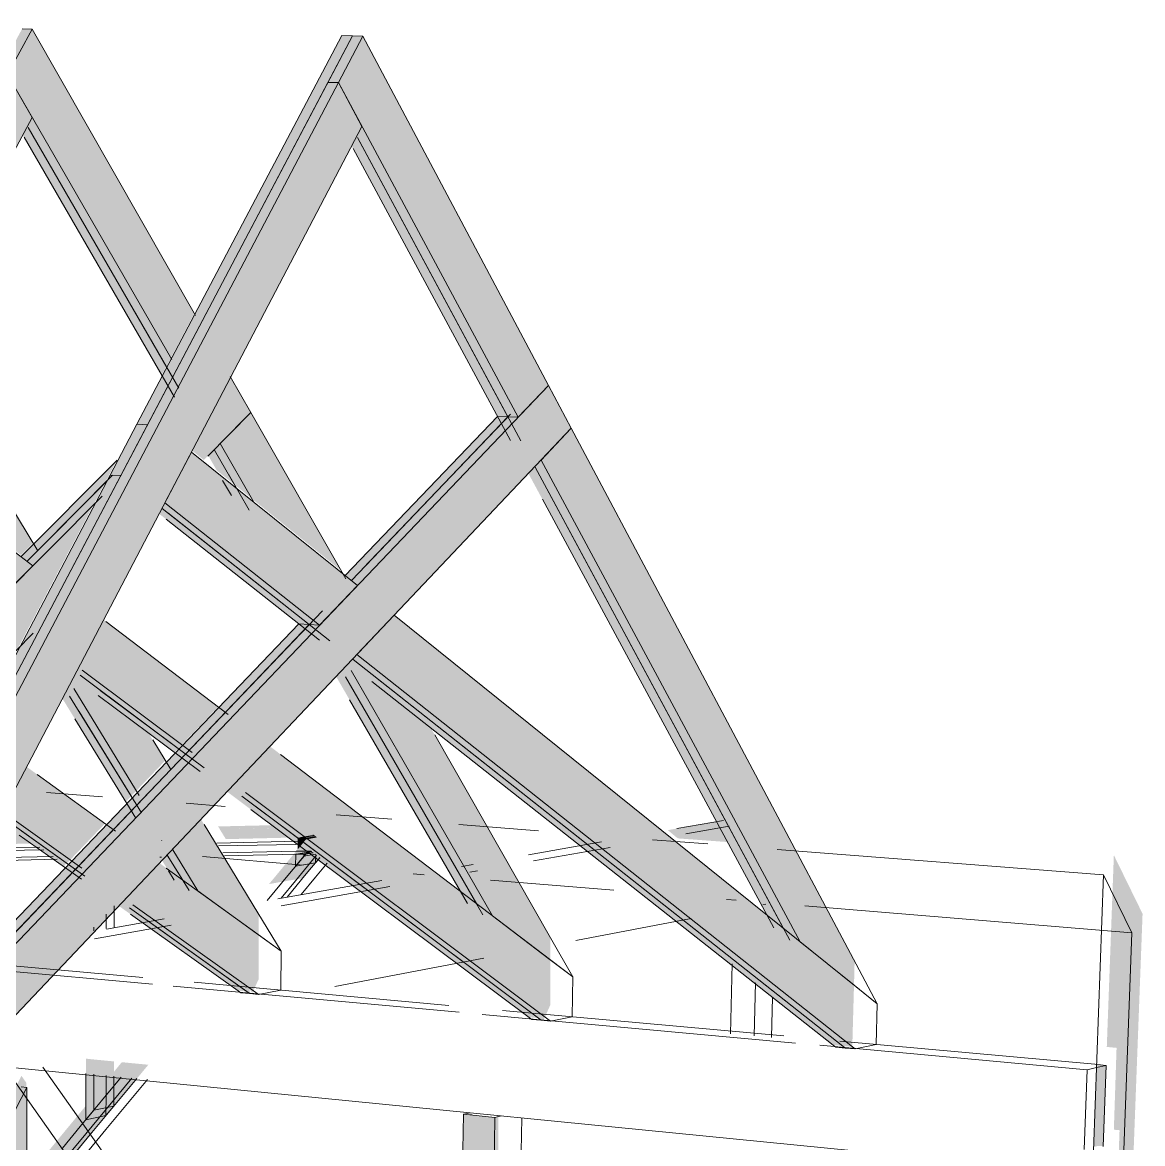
# Model space of a CAD drawing. Header units: inches. Extents: x -8026 to -8021, y -2777 to 2751.
# Drawn here: x -8024.3333 to -8024.1843, y -2776.5275 to -2776.3783 of the extents above; entities that cross this region are included whole.
import ezdxf

# ---------------------------------------------------------------- set-up
doc = ezdxf.new("R2010")
doc.units = ezdxf.units.IN
doc.header["$MEASUREMENT"] = 0
for name, color, linetype, lineweight in [('A-GLAZ-CWMG', 51, 'Continuous', 9), ('I-WALL', 2, 'Continuous', 13), ('S-BEAM', 12, 'Continuous', 9), ('S-BEAM-2', 53, 'Continuous', 9), ('S-BEAM-5', 193, 'Continuous', 9), ('S-BEAM-6', 183, 'Continuous', 9), ('S-COLS', 52, 'Continuous', 9), ('S-COLS-1', 22, 'Continuous', 9)]:
    doc.layers.add(name, color=color, linetype=linetype, lineweight=lineweight)
for name, color, linetype, lineweight, transparency in [('A-GLAZ-CWMG-1', 13, 'Continuous', 9, 0.4), ('A-GLAZ-CWMG-2', 25, 'Continuous', 9, 0.4), ('I-WALL-1', 2, 'Continuous', 13, 0.4)]:
    doc.layers.add(name, color=color, linetype=linetype, lineweight=lineweight, transparency=transparency)

msp = doc.modelspace()

# ---------------------------------------------------------------- hatches: boundary and pattern name
at = {"layer": 'A-GLAZ-CWMG-1'}
for points in [[(-8024.30702, -2776.48569), (-8024.29658, -2776.48544), (-8024.29598, -2776.48534), (-8024.29635, -2776.48506), (-8024.30725, -2776.48531), (-8024.30708, -2776.48558)], [(-8024.33563, -2776.48635), (-8024.33046, -2776.48623), (-8024.33097, -2776.48587), (-8024.33563, -2776.48598), (-8024.33563, -2776.48633)], [(-8024.29558, -2776.48705), (-8024.29409, -2776.48676), (-8024.29432, -2776.48659), (-8024.29537, -2776.48679), (-8024.29558, -2776.48705)], [(-8024.29558, -2776.48705), (-8024.29534, -2776.48676), (-8024.29558, -2776.48679), (-8024.29558, -2776.48688)], [(-8024.32378, -2776.52119), (-8024.32109, -2776.52065), (-8024.32109, -2776.51792), (-8024.32376, -2776.52116)]]:
    msp.add_hatch(color=256, dxfattribs=at).paths.add_polyline_path(points, flags=0)
h = msp.add_hatch(color=256, dxfattribs=at)
h.paths.add_polyline_path([(-8024.32378, -2776.52119), (-8024.32108, -2776.51792), (-8024.32108, -2776.51658), (-8024.32378, -2776.51632), (-8024.32378, -2776.52065)], flags=0)
h.paths.add_polyline_path([(-8024.32376, -2776.49702), (-8024.32105, -2776.49655), (-8024.32105, -2776.4937), (-8024.32376, -2776.49657)], flags=0)
at = {"layer": 'A-GLAZ-CWMG-2'}
for points in [[(-8024.30622, -2776.487), (-8024.29658, -2776.48677), (-8024.2967, -2776.48545), (-8024.30702, -2776.48569), (-8024.30697, -2776.48578)], [(-8024.29658, -2776.48677), (-8024.29478, -2776.48647), (-8024.29463, -2776.48635), (-8024.29598, -2776.48534), (-8024.29666, -2776.48545), (-8024.29658, -2776.48676)], [(-8024.33476, -2776.48764), (-8024.32868, -2776.48751), (-8024.33046, -2776.48623), (-8024.33563, -2776.48635), (-8024.33559, -2776.48728), (-8024.33476, -2776.48726)], [(-8024.31487, -2776.4872), (-8024.31468, -2776.48719), (-8024.31475, -2776.48707)], [(-8024.29668, -2776.48839), (-8024.29558, -2776.48705), (-8024.29558, -2776.48676), (-8024.29667, -2776.48679), (-8024.29668, -2776.48837)], [(-8024.29668, -2776.48839), (-8024.29401, -2776.48793), (-8024.29344, -2776.48725), (-8024.29404, -2776.4868), (-8024.29558, -2776.48705), (-8024.29667, -2776.48837)], [(-8024.29658, -2776.48679), (-8024.29524, -2776.48671), (-8024.29482, -2776.48649), (-8024.29645, -2776.48676)], [(-8024.29524, -2776.48671), (-8024.29436, -2776.48656), (-8024.29451, -2776.48644), (-8024.29481, -2776.48649), (-8024.29504, -2776.4866)], [(-8024.29478, -2776.48647), (-8024.29453, -2776.48643), (-8024.2946, -2776.48638)], [(-8024.29749, -2776.48936), (-8024.29563, -2776.48904), (-8024.29483, -2776.48807), (-8024.2967, -2776.4884), (-8024.29711, -2776.4889)], [(-8024.29402, -2776.48987), (-8024.29246, -2776.48799), (-8024.29344, -2776.48725), (-8024.29401, -2776.48793), (-8024.29483, -2776.48807), (-8024.29563, -2776.48904), (-8024.29481, -2776.4889)], [(-8024.30048, -2776.49298), (-8024.29861, -2776.49264), (-8024.2967, -2776.49033), (-8024.29749, -2776.48936), (-8024.29988, -2776.49226)], [(-8024.29862, -2776.49265), (-8024.29594, -2776.49219), (-8024.29402, -2776.48987), (-8024.2967, -2776.49033), (-8024.29861, -2776.49264)], [(-8024.2967, -2776.49033), (-8024.29402, -2776.48987), (-8024.29485, -2776.48891), (-8024.29749, -2776.48936), (-8024.29707, -2776.48987)], [(-8024.32213, -2776.52379), (-8024.31653, -2776.51702), (-8024.31861, -2776.51682), (-8024.32108, -2776.51981), (-8024.32109, -2776.52065), (-8024.32213, -2776.52191), (-8024.32296, -2776.52208), (-8024.32372, -2776.523), (-8024.32289, -2776.52283)], [(-8024.32483, -2776.52245), (-8024.32213, -2776.52191), (-8024.32109, -2776.52065), (-8024.32378, -2776.52119), (-8024.32481, -2776.52243)], [(-8024.32483, -2776.52434), (-8024.32213, -2776.52379), (-8024.32289, -2776.52283), (-8024.32559, -2776.52338), (-8024.32527, -2776.52379)], [(-8024.33274, -2776.5339), (-8024.32483, -2776.52434), (-8024.32559, -2776.52338), (-8024.33274, -2776.53204)], [(-8024.33274, -2776.53658), (-8024.32213, -2776.52379), (-8024.32483, -2776.52434), (-8024.33274, -2776.5339)]]:
    msp.add_hatch(color=256, dxfattribs=at).paths.add_polyline_path(points, flags=0)
h = msp.add_hatch(color=256, dxfattribs=at)
h.paths.add_polyline_path([(-8024.32483, -2776.52245), (-8024.32378, -2776.52119), (-8024.32378, -2776.51632), (-8024.32483, -2776.51621), (-8024.32483, -2776.5214)], flags=0)
h.paths.add_polyline_path([(-8024.32428, -2776.49711), (-8024.32376, -2776.49702), (-8024.32378, -2776.49658)], flags=0)
h = msp.add_hatch(color=256, dxfattribs=at)
h.paths.add_polyline_path([(-8024.32559, -2776.52338), (-8024.32372, -2776.523), (-8024.32296, -2776.52208), (-8024.32483, -2776.52245), (-8024.32514, -2776.52283)], flags=0)
h.paths.add_polyline_path([(-8024.32108, -2776.51981), (-8024.31861, -2776.51682), (-8024.32006, -2776.51668), (-8024.32108, -2776.51792)], flags=0)
at = {"layer": 'I-WALL-1'}
h = msp.add_hatch(color=256, dxfattribs=at)
h.paths.add_polyline_path([(-8024.19385, -2776.64655), (-8024.18985, -2776.64495), (-8024.18948, -2776.63517), (-8024.19349, -2776.63672), (-8024.19382, -2776.64575)], flags=0)
h.paths.add_polyline_path([(-8024.18935, -2776.58027), (-8024.18738, -2776.57966), (-8024.18426, -2776.49693), (-8024.18808, -2776.48913), (-8024.18902, -2776.51465), (-8024.18772, -2776.51477), (-8024.18808, -2776.52566), (-8024.18732, -2776.52573), (-8024.18925, -2776.57747)], flags=0)
h = msp.add_hatch(color=256, dxfattribs=at)
h.paths.add_polyline_path([(-8024.19112, -2776.59923), (-8024.18918, -2776.59858), (-8024.18854, -2776.58108), (-8024.19049, -2776.5817), (-8024.19106, -2776.5976)], flags=0)
h.paths.add_polyline_path([(-8024.19077, -2776.52797), (-8024.19014, -2776.52781), (-8024.18949, -2776.52787), (-8024.18909, -2776.5171), (-8024.19037, -2776.51698), (-8024.19077, -2776.52781)], flags=0)
h = msp.add_hatch(color=256, dxfattribs=at)
h.paths.add_polyline_path([(-8024.33845, -2776.60147), (-8024.33263, -2776.59981), (-8024.33267, -2776.57709), (-8024.33852, -2776.57862), (-8024.33845, -2776.60053)], flags=0)
h.paths.add_polyline_path([(-8024.33271, -2776.55267), (-8024.33274, -2776.53658), (-8024.33615, -2776.54071), (-8024.33863, -2776.54554), (-8024.33861, -2776.55197), (-8024.33567, -2776.55232)], flags=0)
h.paths.add_polyline_path([(-8024.33839, -2776.535), (-8024.33846, -2776.52825), (-8024.33869, -2776.5287), (-8024.33867, -2776.53497), (-8024.33846, -2776.53499)], flags=0)
h.paths.add_polyline_path([(-8024.33466, -2776.53436), (-8024.33274, -2776.53204), (-8024.33277, -2776.51941), (-8024.33341, -2776.5185), (-8024.33469, -2776.52097), (-8024.33467, -2776.52928)], flags=0)
at = {"layer": 'S-BEAM-2'}
for points in [[(-8024.2465, -2776.48657), (-8024.24008, -2776.48543), (-8024.24052, -2776.48459), (-8024.24742, -2776.4858)], [(-8024.23901, -2776.48742), (-8024.24008, -2776.48543), (-8024.2465, -2776.48657), (-8024.24608, -2776.4869)]]:
    msp.add_hatch(color=256, dxfattribs=at).paths.add_polyline_path(points, flags=0)
at = {"layer": 'S-BEAM-5'}
h = msp.add_hatch(color=256, dxfattribs=at)
h.paths.add_polyline_path([(-8024.30186, -2776.49975), (-8024.30186, -2776.497), (-8024.30968, -2776.48411), (-8024.31348, -2776.48812), (-8024.30994, -2776.49389), (-8024.30339, -2776.49864)], flags=0)
h.paths.add_polyline_path([(-8024.31812, -2776.48056), (-8024.31428, -2776.47654), (-8024.31672, -2776.47252), (-8024.32657, -2776.46516), (-8024.32703, -2776.46603), (-8024.32654, -2776.46682)], flags=0)
h.paths.add_polyline_path([(-8024.33347, -2776.44921), (-8024.33186, -2776.44759), (-8024.34361, -2776.42824), (-8024.34774, -2776.43227), (-8024.34075, -2776.44366), (-8024.33452, -2776.44841)], flags=0)
h.paths.add_polyline_path([(-8024.35108, -2776.42682), (-8024.34692, -2776.42279), (-8024.34817, -2776.42073), (-8024.35128, -2776.42649)], flags=0)
h.paths.add_polyline_path([(-8024.35617, -2776.41852), (-8024.35303, -2776.41273), (-8024.37392, -2776.37832), (-8024.3772, -2776.38423), (-8024.36003, -2776.41223)], flags=0)
h = msp.add_hatch(color=256, dxfattribs=at)
h.paths.add_polyline_path([(-8024.26303, -2776.50308), (-8024.26303, -2776.50013), (-8024.2792, -2776.47178), (-8024.28986, -2776.46337), (-8024.2901, -2776.46362), (-8024.27075, -2776.4972), (-8024.26451, -2776.50195)], flags=0)
h.paths.add_polyline_path([(-8024.29091, -2776.45124), (-8024.30289, -2776.43023), (-8024.30697, -2776.43436), (-8024.30271, -2776.44174), (-8024.29144, -2776.45081)], flags=0)
h.paths.add_polyline_path([(-8024.31353, -2776.42297), (-8024.31041, -2776.41705), (-8024.33198, -2776.37921), (-8024.33526, -2776.38526), (-8024.31664, -2776.41758)], flags=0)
h = msp.add_hatch(color=256, dxfattribs=at)
h.paths.add_polyline_path([(-8024.22265, -2776.50642), (-8024.22257, -2776.50325), (-8024.26026, -2776.43232), (-8024.26427, -2776.43655), (-8024.22983, -2776.50065), (-8024.22393, -2776.5054)], flags=0)
h.paths.add_polyline_path([(-8024.26732, -2776.43087), (-8024.26328, -2776.42663), (-8024.28799, -2776.38014), (-8024.29125, -2776.38634), (-8024.26784, -2776.42991)], flags=0)
at = {"layer": 'S-BEAM-6'}
for points in [[(-8024.33526, -2776.38526), (-8024.33198, -2776.37921), (-8024.33334, -2776.37921), (-8024.3366, -2776.38523), (-8024.33588, -2776.38524)], [(-8024.31664, -2776.43186), (-8024.28939, -2776.38011), (-8024.29081, -2776.38011), (-8024.31805, -2776.43179)], [(-8024.29125, -2776.38634), (-8024.28799, -2776.38014), (-8024.28941, -2776.38014), (-8024.29266, -2776.38631), (-8024.29195, -2776.38632)], [(-8024.40335, -2776.52332), (-8024.33197, -2776.39097), (-8024.33526, -2776.38526), (-8024.40969, -2776.52268), (-8024.40471, -2776.52318)], [(-8024.36544, -2776.52737), (-8024.29125, -2776.38634), (-8024.29267, -2776.38634), (-8024.36685, -2776.52722)], [(-8024.35926, -2776.528), (-8024.28811, -2776.39219), (-8024.29125, -2776.38634), (-8024.36544, -2776.52737), (-8024.36127, -2776.5278)], [(-8024.31414, -2776.42412), (-8024.31353, -2776.42297), (-8024.33198, -2776.391), (-8024.33261, -2776.39215), (-8024.31664, -2776.4198)], [(-8024.26732, -2776.43087), (-8024.28811, -2776.39219), (-8024.28879, -2776.39349), (-8024.26869, -2776.4308)], [(-8024.35162, -2776.52878), (-8024.26026, -2776.43232), (-8024.26328, -2776.42663), (-8024.3583, -2776.52617), (-8024.35922, -2776.528)], [(-8024.32021, -2776.43863), (-8024.31664, -2776.43186), (-8024.31805, -2776.43179), (-8024.32162, -2776.43856), (-8024.32104, -2776.43859)], [(-8024.28953, -2776.4526), (-8024.26869, -2776.4308), (-8024.27006, -2776.43074), (-8024.29035, -2776.45194), (-8024.29009, -2776.45215)], [(-8024.33267, -2776.45003), (-8024.3223, -2776.43961), (-8024.32076, -2776.43668), (-8024.33346, -2776.44942), (-8024.3332, -2776.44962)], [(-8024.22983, -2776.50065), (-8024.26427, -2776.43655), (-8024.26512, -2776.43744), (-8024.23204, -2776.49886)], [(-8024.36685, -2776.52722), (-8024.32021, -2776.43863), (-8024.32162, -2776.43856), (-8024.36827, -2776.52707)], [(-8024.29374, -2776.45854), (-8024.31433, -2776.44225), (-8024.31472, -2776.44297), (-8024.29512, -2776.45845)], [(-8024.35642, -2776.52258), (-8024.29512, -2776.45845), (-8024.2965, -2776.45836), (-8024.35463, -2776.51916), (-8024.35582, -2776.52142)], [(-8024.22288, -2776.51463), (-8024.2888, -2776.46245), (-8024.28935, -2776.46302), (-8024.22418, -2776.51451), (-8024.22342, -2776.51458)]]:
    msp.add_hatch(color=256, dxfattribs=at).paths.add_polyline_path(points, flags=0)
h = msp.add_hatch(color=256, dxfattribs=at)
h.paths.add_polyline_path([(-8024.31199, -2776.4924), (-8024.31417, -2776.48885), (-8024.31486, -2776.48958), (-8024.31405, -2776.4909), (-8024.31354, -2776.49127)], flags=0)
h.paths.add_polyline_path([(-8024.31952, -2776.48201), (-8024.31882, -2776.48128), (-8024.32756, -2776.46705), (-8024.3281, -2776.46807), (-8024.32654, -2776.47061)], flags=0)
h.paths.add_polyline_path([(-8024.343, -2776.44194), (-8024.34849, -2776.433), (-8024.34925, -2776.43373), (-8024.34525, -2776.44022), (-8024.34361, -2776.44147)], flags=0)
h.paths.add_polyline_path([(-8024.35732, -2776.42062), (-8024.35674, -2776.41957), (-8024.37437, -2776.39088), (-8024.37497, -2776.39194), (-8024.36071, -2776.41511)], flags=0)
h = msp.add_hatch(color=256, dxfattribs=at)
h.paths.add_polyline_path([(-8024.27288, -2776.49557), (-8024.29087, -2776.46442), (-8024.29163, -2776.46522), (-8024.27502, -2776.49394), (-8024.27435, -2776.49445)], flags=0)
h.paths.add_polyline_path([(-8024.30507, -2776.43984), (-8024.30777, -2776.43516), (-8024.30856, -2776.43596), (-8024.30743, -2776.43793), (-8024.30606, -2776.43903)], flags=0)
h.paths.add_polyline_path([(-8024.31475, -2776.42527), (-8024.31414, -2776.42412), (-8024.33261, -2776.39215), (-8024.33324, -2776.39331), (-8024.31509, -2776.42469)], flags=0)
h = msp.add_hatch(color=256, dxfattribs=at)
h.paths.add_polyline_path([(-8024.23204, -2776.49886), (-8024.26512, -2776.43744), (-8024.26597, -2776.43833), (-8024.23425, -2776.49708), (-8024.23218, -2776.49876)], flags=0)
h.paths.add_polyline_path([(-8024.26869, -2776.4308), (-8024.28879, -2776.39349), (-8024.28947, -2776.39478), (-8024.27006, -2776.43074)], flags=0)
h = msp.add_hatch(color=256, dxfattribs=at)
h.paths.add_polyline_path([(-8024.39553, -2776.52412), (-8024.33394, -2776.4617), (-8024.32385, -2776.44256), (-8024.40239, -2776.52154), (-8024.40332, -2776.52332), (-8024.39603, -2776.52407)], flags=0)
h.paths.add_polyline_path([(-8024.30914, -2776.43656), (-8024.30289, -2776.43023), (-8024.30564, -2776.42542), (-8024.31078, -2776.43524), (-8024.30949, -2776.43628)], flags=0)
h = msp.add_hatch(color=256, dxfattribs=at)
h.paths.add_polyline_path([(-8024.30209, -2776.50749), (-8024.30205, -2776.50749), (-8024.30253, -2776.50709), (-8024.30186, -2776.50565), (-8024.30186, -2776.49975), (-8024.31528, -2776.49002), (-8024.31983, -2776.49482), (-8024.30256, -2776.50715)], flags=0)
h.paths.add_polyline_path([(-8024.32692, -2776.48976), (-8024.3223, -2776.48493), (-8024.3329, -2776.47724), (-8024.33604, -2776.48324), (-8024.33139, -2776.48656)], flags=0)
h.paths.add_polyline_path([(-8024.34285, -2776.47838), (-8024.33967, -2776.47233), (-8024.34257, -2776.47023), (-8024.34741, -2776.47513), (-8024.34393, -2776.47761)], flags=0)
h.paths.add_polyline_path([(-8024.35436, -2776.47016), (-8024.34945, -2776.46524), (-8024.36579, -2776.45339), (-8024.36914, -2776.45961), (-8024.35663, -2776.46854)], flags=0)
h.paths.add_polyline_path([(-8024.37823, -2776.45312), (-8024.37306, -2776.44812), (-8024.39662, -2776.43104), (-8024.40017, -2776.43745), (-8024.379, -2776.45257)], flags=0)
h = msp.add_hatch(color=256, dxfattribs=at)
h.paths.add_polyline_path([(-8024.3583, -2776.52617), (-8024.29374, -2776.45854), (-8024.29512, -2776.45845), (-8024.35642, -2776.52258), (-8024.35822, -2776.52603)], flags=0)
h.paths.add_polyline_path([(-8024.28871, -2776.45327), (-8024.26732, -2776.43087), (-8024.26869, -2776.4308), (-8024.28953, -2776.4526)], flags=0)
h = msp.add_hatch(color=256, dxfattribs=at)
h.paths.add_polyline_path([(-8024.26323, -2776.51104), (-8024.26374, -2776.51058), (-8024.26303, -2776.50902), (-8024.26303, -2776.50308), (-8024.30047, -2776.47456), (-8024.30522, -2776.47958), (-8024.26326, -2776.51104)], flags=0)
h.paths.add_polyline_path([(-8024.31208, -2776.47444), (-8024.30725, -2776.4694), (-8024.32257, -2776.45773), (-8024.32589, -2776.46408), (-8024.32083, -2776.46788)], flags=0)
h.paths.add_polyline_path([(-8024.33699, -2776.45577), (-8024.33188, -2776.45063), (-8024.35475, -2776.43322), (-8024.3583, -2776.43979), (-8024.33779, -2776.45517)], flags=0)
h = msp.add_hatch(color=256, dxfattribs=at)
h.paths.add_polyline_path([(-8024.30994, -2776.49389), (-8024.31348, -2776.48812), (-8024.31417, -2776.48885), (-8024.31199, -2776.4924)], flags=0)
h.paths.add_polyline_path([(-8024.31882, -2776.48128), (-8024.31812, -2776.48056), (-8024.32703, -2776.46603), (-8024.32756, -2776.46705), (-8024.32654, -2776.46872)], flags=0)
h.paths.add_polyline_path([(-8024.34075, -2776.44366), (-8024.34774, -2776.43227), (-8024.34849, -2776.433), (-8024.343, -2776.44194)], flags=0)
h = msp.add_hatch(color=256, dxfattribs=at)
h.paths.add_polyline_path([(-8024.27075, -2776.4972), (-8024.2901, -2776.46362), (-8024.29087, -2776.46442), (-8024.27288, -2776.49557)], flags=0)
h.paths.add_polyline_path([(-8024.30271, -2776.44174), (-8024.30697, -2776.43436), (-8024.30777, -2776.43516), (-8024.30507, -2776.43984), (-8024.30289, -2776.44159)], flags=0)
h = msp.add_hatch(color=256, dxfattribs=at)
h.paths.add_polyline_path([(-8024.22288, -2776.51463), (-8024.22265, -2776.50642), (-8024.28383, -2776.4572), (-8024.2888, -2776.46245), (-8024.2233, -2776.5143)], flags=0)
h.paths.add_polyline_path([(-8024.29374, -2776.45854), (-8024.28871, -2776.45327), (-8024.3108, -2776.4355), (-8024.31433, -2776.44225), (-8024.29457, -2776.45788)], flags=0)
h = msp.add_hatch(color=256, dxfattribs=at)
h.paths.add_polyline_path([(-8024.30345, -2776.50726), (-8024.32026, -2776.49527), (-8024.32069, -2776.49572), (-8024.30463, -2776.50715), (-8024.30401, -2776.50721)], flags=0)
h.paths.add_polyline_path([(-8024.3278, -2776.49066), (-8024.3274, -2776.49018), (-8024.33634, -2776.4838), (-8024.33664, -2776.48436), (-8024.32847, -2776.49018)], flags=0)
h.paths.add_polyline_path([(-8024.34345, -2776.47951), (-8024.34315, -2776.47895), (-8024.34787, -2776.47558), (-8024.34832, -2776.47604), (-8024.34394, -2776.47917)], flags=0)
h.paths.add_polyline_path([(-8024.35529, -2776.47108), (-8024.35482, -2776.47062), (-8024.36946, -2776.46019), (-8024.36977, -2776.46077), (-8024.35821, -2776.469)], flags=0)
h.paths.add_polyline_path([(-8024.37949, -2776.45304), (-8024.40051, -2776.43805), (-8024.40085, -2776.43864), (-8024.38074, -2776.45296)], flags=0)
h = msp.add_hatch(color=256, dxfattribs=at)
h.paths.add_polyline_path([(-8024.40239, -2776.52154), (-8024.33699, -2776.45577), (-8024.3383, -2776.45568), (-8024.40065, -2776.5183), (-8024.40232, -2776.5214)], flags=0)
h.paths.add_polyline_path([(-8024.33188, -2776.45063), (-8024.32385, -2776.44256), (-8024.3223, -2776.43961), (-8024.33267, -2776.45003), (-8024.33197, -2776.45057)], flags=0)
h = msp.add_hatch(color=256, dxfattribs=at)
h.paths.add_polyline_path([(-8024.26466, -2776.51081), (-8024.3057, -2776.48008), (-8024.30618, -2776.48059), (-8024.2659, -2776.51069), (-8024.26529, -2776.51075)], flags=0)
h.paths.add_polyline_path([(-8024.31306, -2776.47545), (-8024.31257, -2776.47494), (-8024.32623, -2776.46472), (-8024.32654, -2776.46537), (-8024.31885, -2776.47112)], flags=0)
h.paths.add_polyline_path([(-8024.3383, -2776.45568), (-8024.35866, -2776.44045), (-8024.35902, -2776.4411), (-8024.33962, -2776.4556)], flags=0)
h = msp.add_hatch(color=256, dxfattribs=at)
h.paths.add_polyline_path([(-8024.22418, -2776.51451), (-8024.28935, -2776.46302), (-8024.28989, -2776.46358), (-8024.22547, -2776.51439), (-8024.22488, -2776.51444)], flags=0)
h.paths.add_polyline_path([(-8024.29512, -2776.45845), (-8024.31472, -2776.44297), (-8024.3151, -2776.4437), (-8024.2965, -2776.45836), (-8024.29574, -2776.45841)], flags=0)
h = msp.add_hatch(color=256, dxfattribs=at)
h.paths.add_polyline_path([(-8024.30272, -2776.50749), (-8024.30256, -2776.50715), (-8024.31983, -2776.49482), (-8024.32026, -2776.49527), (-8024.3031, -2776.50745), (-8024.30304, -2776.50746), (-8024.30304, -2776.50696)], flags=0)
h.paths.add_polyline_path([(-8024.32736, -2776.49021), (-8024.32692, -2776.48976), (-8024.33604, -2776.48324), (-8024.33634, -2776.4838), (-8024.3274, -2776.49018)], flags=0)
h.paths.add_polyline_path([(-8024.34315, -2776.47895), (-8024.34285, -2776.47838), (-8024.34741, -2776.47513), (-8024.34787, -2776.47558), (-8024.34391, -2776.47841)], flags=0)
h.paths.add_polyline_path([(-8024.35482, -2776.47062), (-8024.35436, -2776.47016), (-8024.36914, -2776.45961), (-8024.36946, -2776.46019), (-8024.35568, -2776.47001)], flags=0)
h = msp.add_hatch(color=256, dxfattribs=at)
h.paths.add_polyline_path([(-8024.26395, -2776.51104), (-8024.26378, -2776.51065), (-8024.30522, -2776.47958), (-8024.3057, -2776.48008), (-8024.26432, -2776.511), (-8024.26427, -2776.51101)], flags=0)
h.paths.add_polyline_path([(-8024.31257, -2776.47494), (-8024.31208, -2776.47444), (-8024.32589, -2776.46408), (-8024.32623, -2776.46472), (-8024.31984, -2776.4695)], flags=0)
at = {"layer": 'S-COLS-1'}
h = msp.add_hatch(color=256, dxfattribs=at)
h.paths.add_polyline_path([(-8024.27575, -2776.72512), (-8024.27488, -2776.66222), (-8024.27655, -2776.66285), (-8024.27741, -2776.72477), (-8024.27577, -2776.72511)], flags=0)
h.paths.add_polyline_path([(-8024.27585, -2776.61189), (-8024.27174, -2776.61058), (-8024.27044, -2776.52403), (-8024.27462, -2776.52361), (-8024.27583, -2776.61095)], flags=0)
msp.add_hatch(color=256, dxfattribs=at).paths.add_polyline_path([(-8024.27349, -2776.52373), (-8024.27349, -2776.52361), (-8024.27434, -2776.52361), (-8024.27434, -2776.52355), (-8024.27462, -2776.52361), (-8024.27434, -2776.52364)], flags=0)
h = msp.add_hatch(color=256, dxfattribs=at)
h.paths.add_polyline_path([(-8024.27169, -2776.6073), (-8024.26828, -2776.60622), (-8024.27134, -2776.60579), (-8024.27131, -2776.60358), (-8024.27164, -2776.60388), (-8024.27166, -2776.60553)], flags=0)
h.paths.add_polyline_path([(-8024.27108, -2776.56679), (-8024.27043, -2776.56679), (-8024.27044, -2776.52929), (-8024.26999, -2776.52928), (-8024.26999, -2776.52393), (-8024.27044, -2776.52403), (-8024.27071, -2776.54233)], flags=0)

# ---------------------------------------------------------------- linework, layer by layer
at = {"layer": 'A-GLAZ-CWMG'}
for p, q in [((-8024.33557, -2776.48853), (-8024.33045, -2776.48842)), ((-8024.33096, -2776.48805), (-8024.33555, -2776.48815)), ((-8024.29662, -2776.48729), (-8024.30741, -2776.48753)), ((-8024.30721, -2776.48791), (-8024.29691, -2776.48769)), ((-8024.29691, -2776.48769), (-8024.29612, -2776.48767)), ((-8024.33557, -2776.48983), (-8024.32868, -2776.48968)), ((-8024.33555, -2776.48944), (-8024.3292, -2776.48931)), ((-8024.31499, -2776.4894), (-8024.3148, -2776.48939)), ((-8024.30663, -2776.48883), (-8024.29687, -2776.48862)), ((-8024.30642, -2776.48922), (-8024.29683, -2776.48901)), ((-8024.2956, -2776.48899), (-8024.29773, -2776.49156)), ((-8024.29416, -2776.48915), (-8024.29695, -2776.49253)), ((-8024.29692, -2776.48902), (-8024.29694, -2776.4906)), ((-8024.29694, -2776.4906), (-8024.29584, -2776.48928)), ((-8024.29692, -2776.48902), (-8024.29683, -2776.489)), ((-8024.29683, -2776.48901), (-8024.29692, -2776.48902)), ((-8024.29687, -2776.48862), (-8024.2949, -2776.48858)), ((-8024.29683, -2776.489), (-8024.29504, -2776.4887)), ((-8024.29508, -2776.48872), (-8024.29683, -2776.48901)), ((-8024.29584, -2776.48899), (-8024.29683, -2776.48901)), ((-8024.29683, -2776.48901), (-8024.29561, -2776.48899)), ((-8024.2955, -2776.48893), (-8024.29584, -2776.48899)), ((-8024.29584, -2776.48899), (-8024.29584, -2776.48928)), ((-8024.29584, -2776.48928), (-8024.29431, -2776.48902)), ((-8024.29561, -2776.48899), (-8024.29487, -2776.48861)), ((-8024.29487, -2776.48861), (-8024.2956, -2776.48899)), ((-8024.2956, -2776.48899), (-8024.29459, -2776.48881)), ((-8024.29459, -2776.48881), (-8024.2956, -2776.48899)), ((-8024.29463, -2776.48879), (-8024.2955, -2776.48893)), ((-8024.29478, -2776.48866), (-8024.29508, -2776.48871)), ((-8024.29507, -2776.4911), (-8024.29372, -2776.48947)), ((-8024.29504, -2776.4887), (-8024.2948, -2776.48865)), ((-8024.29427, -2776.48905), (-8024.29428, -2776.49014)), ((-8024.29372, -2776.48946), (-8024.29428, -2776.49014)), ((-8024.29773, -2776.49156), (-8024.30072, -2776.49518)), ((-8024.29428, -2776.49014), (-8024.29694, -2776.4906)), ((-8024.29614, -2776.49239), (-8024.29507, -2776.4911)), ((-8024.29275, -2776.4902), (-8024.29429, -2776.49207)), ((-8024.29695, -2776.49253), (-8024.29887, -2776.49485)), ((-8024.29806, -2776.49471), (-8024.29614, -2776.49239)), ((-8024.29429, -2776.49207), (-8024.29622, -2776.49438)), ((-8024.3211, -2776.49871), (-8024.32109, -2776.49587)), ((-8024.32214, -2776.49698), (-8024.32214, -2776.49889)), ((-8024.32379, -2776.49873), (-8024.32379, -2776.49918)), ((-8024.32484, -2776.51819), (-8024.32484, -2776.52433)), ((-8024.3238, -2776.51828), (-8024.3238, -2776.52307)), ((-8024.32015, -2776.51866), (-8024.3256, -2776.52524)), ((-8024.31872, -2776.5188), (-8024.32484, -2776.52619)), ((-8024.32292, -2776.52469), (-8024.31808, -2776.51885)), ((-8024.31665, -2776.519), (-8024.32217, -2776.52564)), ((-8024.32216, -2776.51844), (-8024.32216, -2776.52111)), ((-8024.32113, -2776.51985), (-8024.32112, -2776.51853)), ((-8024.32113, -2776.52253), (-8024.32113, -2776.51985)), ((-8024.32216, -2776.52111), (-8024.32217, -2776.52378)), ((-8024.3238, -2776.52307), (-8024.32113, -2776.52253)), ((-8024.32113, -2776.52253), (-8024.32217, -2776.52378)), ((-8024.32484, -2776.52433), (-8024.3238, -2776.52307)), ((-8024.32217, -2776.52378), (-8024.32484, -2776.52433)), ((-8024.3256, -2776.52524), (-8024.32796, -2776.5281)), ((-8024.32217, -2776.52564), (-8024.32624, -2776.53055)), ((-8024.32403, -2776.52603), (-8024.32292, -2776.52469)), ((-8024.32484, -2776.52619), (-8024.32725, -2776.5291)), ((-8024.32695, -2776.52955), (-8024.32403, -2776.52603))]:
    msp.add_line(p, q, dxfattribs=at)
at = {"layer": 'I-WALL'}
for p, q in [((-8024.32262, -2776.48136), (-8024.33009, -2776.48078)), ((-8024.3063, -2776.48264), (-8024.31149, -2776.48223)), ((-8024.28414, -2776.48436), (-8024.29156, -2776.48378)), ((-8024.26462, -2776.48589), (-8024.27521, -2776.48506)), ((-8024.24211, -2776.48764), (-8024.24945, -2776.48707)), ((-8024.18946, -2776.49174), (-8024.23286, -2776.48836)), ((-8024.30934, -2776.48933), (-8024.29589, -2776.49044)), ((-8024.28129, -2776.49163), (-8024.27983, -2776.49175)), ((-8024.27101, -2776.49247), (-8024.25462, -2776.49381)), ((-8024.1908, -2776.52847), (-8024.18946, -2776.49174)), ((-8024.18946, -2776.49174), (-8024.18567, -2776.49945)), ((-8024.23962, -2776.49504), (-8024.23833, -2776.49514)), ((-8024.2292, -2776.49589), (-8024.18567, -2776.49945)), ((-8024.18567, -2776.49945), (-8024.19115, -2776.64596)), ((-8024.33842, -2776.51345), (-8024.27575, -2776.60212)), ((-8024.27585, -2776.59468), (-8024.33055, -2776.51736)), ((-8024.3327, -2776.52004), (-8024.33854, -2776.53135)), ((-8024.33344, -2776.51996), (-8024.3327, -2776.52004)), ((-8024.3327, -2776.52004), (-8024.33239, -2776.70236))]:
    msp.add_line(p, q, dxfattribs=at)
at = {"layer": 'S-BEAM'}
for p, q in [((-8024.33198, -2776.37921), (-8024.33526, -2776.38526)), ((-8024.33333, -2776.37918), (-8024.33198, -2776.37921)), ((-8024.31026, -2776.41731), (-8024.33198, -2776.37921)), ((-8024.31805, -2776.43179), (-8024.2908, -2776.38008)), ((-8024.28939, -2776.38011), (-8024.31664, -2776.43186)), ((-8024.29266, -2776.38631), (-8024.28939, -2776.38011)), ((-8024.28799, -2776.38014), (-8024.29125, -2776.38634)), ((-8024.28939, -2776.38011), (-8024.2908, -2776.38008)), ((-8024.28939, -2776.38011), (-8024.28799, -2776.38014)), ((-8024.26328, -2776.42663), (-8024.28799, -2776.38014)), ((-8024.33526, -2776.38526), (-8024.31341, -2776.42317)), ((-8024.33197, -2776.39097), (-8024.33526, -2776.38526)), ((-8024.36649, -2776.52653), (-8024.29266, -2776.38631)), ((-8024.29125, -2776.38634), (-8024.36507, -2776.52668)), ((-8024.29125, -2776.38634), (-8024.29266, -2776.38631)), ((-8024.29125, -2776.38634), (-8024.29266, -2776.38631)), ((-8024.29125, -2776.38634), (-8024.26732, -2776.43087)), ((-8024.28811, -2776.39219), (-8024.29125, -2776.38634)), ((-8024.40289, -2776.52247), (-8024.33197, -2776.39097)), ((-8024.35878, -2776.5271), (-8024.28811, -2776.39219)), ((-8024.33252, -2776.39229), (-8024.31249, -2776.42698)), ((-8024.31405, -2776.42429), (-8024.33247, -2776.39238)), ((-8024.31307, -2776.42818), (-8024.33307, -2776.39361)), ((-8024.2887, -2776.39365), (-8024.26697, -2776.43401)), ((-8024.26869, -2776.4308), (-8024.28865, -2776.39374)), ((-8024.26833, -2776.43394), (-8024.28929, -2776.39511)), ((-8024.30289, -2776.43023), (-8024.30563, -2776.42542)), ((-8024.26328, -2776.42663), (-8024.3583, -2776.52617)), ((-8024.26732, -2776.43087), (-8024.26328, -2776.42663)), ((-8024.26026, -2776.43232), (-8024.26328, -2776.42663)), ((-8024.33122, -2776.44864), (-8024.34361, -2776.42824)), ((-8024.3086, -2776.43602), (-8024.30289, -2776.43023)), ((-8024.30289, -2776.43023), (-8024.30697, -2776.43436)), ((-8024.29027, -2776.45237), (-8024.30289, -2776.43023)), ((-8024.32162, -2776.43856), (-8024.31805, -2776.43179)), ((-8024.31664, -2776.43186), (-8024.32021, -2776.43863)), ((-8024.31664, -2776.43186), (-8024.31805, -2776.43179)), ((-8024.31805, -2776.43179), (-8024.31664, -2776.43186)), ((-8024.29033, -2776.45191), (-8024.27006, -2776.43074)), ((-8024.26869, -2776.4308), (-8024.28952, -2776.45259)), ((-8024.28799, -2776.45099), (-8024.26837, -2776.43047)), ((-8024.26869, -2776.4308), (-8024.27006, -2776.43074)), ((-8024.26869, -2776.4308), (-8024.26732, -2776.43087)), ((-8024.33188, -2776.45063), (-8024.35475, -2776.43322)), ((-8024.35016, -2776.52724), (-8024.26026, -2776.43232)), ((-8024.26026, -2776.43232), (-8024.26427, -2776.43655)), ((-8024.22236, -2776.50364), (-8024.26026, -2776.43232)), ((-8024.30697, -2776.43436), (-8024.30248, -2776.44215)), ((-8024.3108, -2776.4355), (-8024.31433, -2776.44225)), ((-8024.28871, -2776.45327), (-8024.3108, -2776.4355)), ((-8024.30488, -2776.44015), (-8024.30773, -2776.43522)), ((-8024.33344, -2776.4494), (-8024.32066, -2776.43658)), ((-8024.23199, -2776.49896), (-8024.26509, -2776.4375)), ((-8024.26427, -2776.43655), (-8024.22983, -2776.50065)), ((-8024.36804, -2776.52664), (-8024.32162, -2776.43856)), ((-8024.32021, -2776.43863), (-8024.36663, -2776.52679)), ((-8024.33114, -2776.44849), (-8024.32128, -2776.43858)), ((-8024.32162, -2776.43856), (-8024.32021, -2776.43863)), ((-8024.32021, -2776.43863), (-8024.32162, -2776.43856)), ((-8024.30549, -2776.44128), (-8024.30665, -2776.43927)), ((-8024.30587, -2776.43845), (-8024.30311, -2776.44323)), ((-8024.3222, -2776.4395), (-8024.33266, -2776.45002)), ((-8024.32267, -2776.44137), (-8024.40239, -2776.52154)), ((-8024.31433, -2776.44225), (-8024.29374, -2776.45854)), ((-8024.23333, -2776.49878), (-8024.2641, -2776.44178)), ((-8024.26327, -2776.44088), (-8024.2312, -2776.50043)), ((-8024.29512, -2776.45845), (-8024.31469, -2776.443)), ((-8024.31393, -2776.44359), (-8024.2924, -2776.4606)), ((-8024.29378, -2776.46051), (-8024.31418, -2776.44442)), ((-8024.33699, -2776.45577), (-8024.33188, -2776.45063)), ((-8024.29374, -2776.45854), (-8024.28871, -2776.45327)), ((-8024.35614, -2776.52229), (-8024.29337, -2776.45662)), ((-8024.28383, -2776.4572), (-8024.2888, -2776.46245)), ((-8024.22238, -2776.50665), (-8024.28383, -2776.4572)), ((-8024.29512, -2776.45845), (-8024.35544, -2776.52156)), ((-8024.35346, -2776.51787), (-8024.2965, -2776.45836)), ((-8024.30591, -2776.47042), (-8024.32217, -2776.45803)), ((-8024.29512, -2776.45845), (-8024.2965, -2776.45836)), ((-8024.29512, -2776.45845), (-8024.29374, -2776.45854)), ((-8024.39409, -2776.52266), (-8024.33186, -2776.45959)), ((-8024.22414, -2776.51454), (-8024.28926, -2776.46309)), ((-8024.2888, -2776.46245), (-8024.22285, -2776.51465)), ((-8024.32534, -2776.4645), (-8024.31068, -2776.47549)), ((-8024.28955, -2776.46458), (-8024.27075, -2776.4972)), ((-8024.31114, -2776.47602), (-8024.3256, -2776.46519)), ((-8024.27283, -2776.49566), (-8024.29031, -2776.46539)), ((-8024.22542, -2776.51443), (-8024.2868, -2776.46602)), ((-8024.2863, -2776.46543), (-8024.22413, -2776.51455)), ((-8024.32646, -2776.46695), (-8024.31774, -2776.48117)), ((-8024.32292, -2776.4672), (-8024.30912, -2776.47752)), ((-8024.28899, -2776.46768), (-8024.27202, -2776.49706)), ((-8024.31846, -2776.48187), (-8024.32701, -2776.46796)), ((-8024.30962, -2776.47802), (-8024.3232, -2776.46787)), ((-8024.27408, -2776.49556), (-8024.28976, -2776.46845)), ((-8024.32575, -2776.47001), (-8024.31745, -2776.48352)), ((-8024.31818, -2776.48419), (-8024.32631, -2776.47098)), ((-8024.26302, -2776.50015), (-8024.27842, -2776.47314)), ((-8024.31356, -2776.47773), (-8024.31595, -2776.47378)), ((-8024.263, -2776.5031), (-8024.29894, -2776.47573)), ((-8024.32088, -2776.48595), (-8024.3313, -2776.4784)), ((-8024.30361, -2776.48079), (-8024.26338, -2776.51095)), ((-8024.26462, -2776.51083), (-8024.30408, -2776.4813)), ((-8024.30238, -2776.48257), (-8024.26461, -2776.51084)), ((-8024.26585, -2776.51073), (-8024.30289, -2776.48305)), ((-8024.32589, -2776.49126), (-8024.33466, -2776.485)), ((-8024.33436, -2776.48445), (-8024.3254, -2776.49084)), ((-8024.30197, -2776.49681), (-8024.3091, -2776.48507)), ((-8024.24003, -2776.4845), (-8024.2462, -2776.48559)), ((-8024.24502, -2776.4863), (-8024.23924, -2776.48528)), ((-8024.32543, -2776.49234), (-8024.33371, -2776.48645)), ((-8024.33336, -2776.48593), (-8024.32497, -2776.49192)), ((-8024.31329, -2776.48843), (-8024.30994, -2776.49389)), ((-8024.25625, -2776.48736), (-8024.26595, -2776.48907)), ((-8024.26531, -2776.4899), (-8024.25511, -2776.48809)), ((-8024.31194, -2776.49248), (-8024.31401, -2776.48912)), ((-8024.30192, -2776.4997), (-8024.31414, -2776.49084)), ((-8024.3131, -2776.49244), (-8024.31385, -2776.49122)), ((-8024.31312, -2776.49056), (-8024.31111, -2776.49383)), ((-8024.27333, -2776.49037), (-8024.27486, -2776.49064)), ((-8024.27377, -2776.49141), (-8024.27273, -2776.49122)), ((-8024.28546, -2776.49251), (-8024.2993, -2776.49495)), ((-8024.30994, -2776.49389), (-8024.30217, -2776.49952)), ((-8024.29886, -2776.49586), (-8024.28442, -2776.49329)), ((-8024.31858, -2776.49572), (-8024.30222, -2776.5074)), ((-8024.23436, -2776.49564), (-8024.2348, -2776.49573)), ((-8024.30341, -2776.50729), (-8024.31904, -2776.49614)), ((-8024.30458, -2776.50719), (-8024.3189, -2776.49699)), ((-8024.3184, -2776.4966), (-8024.3034, -2776.5073)), ((-8024.29887, -2776.50192), (-8024.30197, -2776.49681)), ((-8024.27075, -2776.4972), (-8024.26325, -2776.50291)), ((-8024.32369, -2776.50026), (-8024.31348, -2776.49845)), ((-8024.31441, -2776.49761), (-8024.32212, -2776.49897)), ((-8024.24432, -2776.49755), (-8024.25964, -2776.50048)), ((-8024.30217, -2776.49952), (-8024.29887, -2776.50192)), ((-8024.29887, -2776.50192), (-8024.30192, -2776.4997)), ((-8024.26006, -2776.50534), (-8024.26302, -2776.50015)), ((-8024.29891, -2776.5071), (-8024.29887, -2776.50192)), ((-8024.22983, -2776.50065), (-8024.22262, -2776.50645)), ((-8024.31726, -2776.50542), (-8024.34102, -2776.50326)), ((-8024.27189, -2776.50283), (-8024.29171, -2776.50662)), ((-8024.26325, -2776.50291), (-8024.26006, -2776.50534)), ((-8024.26006, -2776.50534), (-8024.263, -2776.5031)), ((-8024.34173, -2776.50395), (-8024.31599, -2776.50631)), ((-8024.21956, -2776.50892), (-8024.22236, -2776.50364)), ((-8024.27654, -2776.50913), (-8024.31043, -2776.50605)), ((-8024.26015, -2776.51063), (-8024.26006, -2776.50534)), ((-8024.22262, -2776.50645), (-8024.21956, -2776.50892)), ((-8024.31323, -2776.50656), (-8024.27517, -2776.51004)), ((-8024.30423, -2776.50744), (-8024.30458, -2776.50719)), ((-8024.30423, -2776.50744), (-8024.30304, -2776.50755)), ((-8024.30304, -2776.50755), (-8024.30341, -2776.50729)), ((-8024.3034, -2776.5073), (-8024.30304, -2776.50755)), ((-8024.30304, -2776.50755), (-8024.30186, -2776.50766)), ((-8024.30222, -2776.5074), (-8024.30186, -2776.50766)), ((-8024.30186, -2776.50766), (-8024.29891, -2776.5071)), ((-8024.21956, -2776.50892), (-8024.22238, -2776.50665)), ((-8024.21971, -2776.51431), (-8024.21956, -2776.50892)), ((-8024.27214, -2776.51032), (-8024.23042, -2776.51414)), ((-8024.232, -2776.51319), (-8024.26941, -2776.50978)), ((-8024.26551, -2776.51098), (-8024.26585, -2776.51073)), ((-8024.26427, -2776.5111), (-8024.26462, -2776.51083)), ((-8024.26461, -2776.51084), (-8024.26427, -2776.5111)), ((-8024.26338, -2776.51095), (-8024.26303, -2776.51121)), ((-8024.26303, -2776.51121), (-8024.26015, -2776.51063)), ((-8024.26551, -2776.51098), (-8024.26427, -2776.5111)), ((-8024.26427, -2776.5111), (-8024.26303, -2776.51121)), ((-8024.1906, -2776.51696), (-8024.22455, -2776.51387)), ((-8024.22718, -2776.51443), (-8024.19164, -2776.51769)), ((-8024.22509, -2776.51468), (-8024.22542, -2776.51443)), ((-8024.22509, -2776.51468), (-8024.2238, -2776.5148)), ((-8024.2238, -2776.5148), (-8024.22414, -2776.51454)), ((-8024.22413, -2776.51455), (-8024.2238, -2776.5148)), ((-8024.2238, -2776.5148), (-8024.22251, -2776.51492)), ((-8024.22285, -2776.51465), (-8024.22251, -2776.51492)), ((-8024.22251, -2776.51492), (-8024.21971, -2776.51431)), ((-8024.3477, -2776.51611), (-8024.19214, -2776.53146)), ((-8024.19164, -2776.51769), (-8024.19202, -2776.52828)), ((-8024.19039, -2776.5174), (-8024.19164, -2776.51769)), ((-8024.18909, -2776.5171), (-8024.1906, -2776.51696)), ((-8024.18909, -2776.5171), (-8024.19039, -2776.5174)), ((-8024.18949, -2776.52788), (-8024.18909, -2776.5171))]:
    msp.add_line(p, q, dxfattribs=at)
at = {"layer": 'S-COLS'}
for p, q in [((-8024.23907, -2776.5129), (-8024.23886, -2776.50357)), ((-8024.23592, -2776.51319), (-8024.23575, -2776.50614)), ((-8024.23361, -2776.51341), (-8024.23348, -2776.50804)), ((-8024.27588, -2776.61466), (-8024.27462, -2776.52361)), ((-8024.27462, -2776.52361), (-8024.27433, -2776.52355)), ((-8024.27044, -2776.52403), (-8024.27462, -2776.52361)), ((-8024.27433, -2776.52355), (-8024.2737, -2776.52341)), ((-8024.27044, -2776.52403), (-8024.27178, -2776.61336)), ((-8024.27011, -2776.52395), (-8024.27044, -2776.52403)), ((-8024.26952, -2776.52383), (-8024.27011, -2776.52395)), ((-8024.26685, -2776.52413), (-8024.2682, -2776.60891))]:
    msp.add_line(p, q, dxfattribs=at)

doc.saveas('drawing.dxf')
